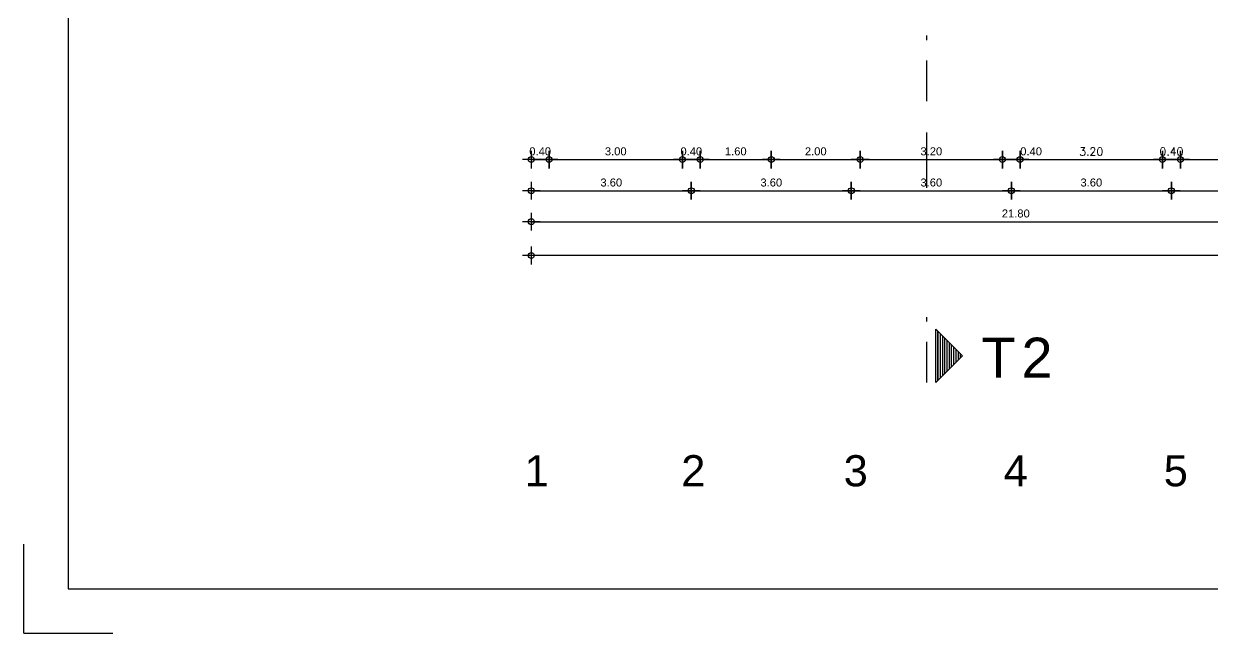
# Model space of a CAD drawing. Header units: metres. Extents: x 0 to 132, y -109 to 310.
# Drawn here: x 0 to 26.74, y -91.05 to -77.35 of the extents above; entities that cross this region are included whole.
import ezdxf

# ---------------------------------------------------------------- set-up
doc = ezdxf.new("R2010")
doc.units = ezdxf.units.M
doc.header["$LTSCALE"] = 0.036
doc.linetypes.add('DASHDOTX2', pattern=[50.8, 25.4, -12.7, 0, -12.7])
doc.layers.get('Defpoints').update_dxf_attribs({"color": 252})
for name, color, linetype in [('arxitektonika', 254, 'Continuous'), ('BORDER', 252, 'Continuous'), ('DIMBLK', 252, 'Continuous'), ('LAYER-ON', 252, 'Continuous'), ('MARKS', 252, 'Continuous')]:
    doc.layers.add(name, color=color, linetype=linetype)
doc.styles.add('COMU-N', font='arial.ttf')
doc.styles.get("Standard").update_dxf_attribs({"font": 'arial.ttf'})
doc.dimstyles.new('CADWDOT', dxfattribs={"dimscale": 0.1, "dimtxt": 1.8, "dimasz": 0.08, "dimexe": 2, "dimexo": 0, "dimgap": 0.09, "dimtad": 0, "dimrnd": 0.001, "dimzin": 0, "dimdsep": 46, "dimtxsty": 'Standard', "dimblk1": 'ARTDIM', "dimblk2": 'ARTDIM', "dimsah": 1, "dimcen": 0.09, "dimdle": 0.05, "dimse1": 1, "dimse2": 1, "dimadec": 0, "dimazin": 0, "dimtfac": 1, "dimtmove": 0, "dimatfit": 3, "dimldrblk": 'ARTDIM', "dimfxl": 2, "dimtvp": 0.9999, "dimtolj": 1, "dimtzin": 0, "dimarcsym": 0})

# ---------------------------------------------------------------- blocks, each defined once
blk = doc.blocks.new('art103')
at = {"layer": 'BORDER'}
for p, q in [((0.25, 14.6), (0.25, 0.25)), ((0.25, 0.25), (20.75, 0.25))]:
    blk.add_line(p, q, dxfattribs=at)
at = {"layer": 'MARKS'}
for q in [(0, 0.5), (0.5, 0)]:
    blk.add_line((0, 0), q, dxfattribs=at)
blk = doc.blocks.new('ARTDIM')
at = {"layer": 'DIMBLK'}
for p, q in [((-24.9975, 0), (24.9975, 0)), ((0, -24.9975), (0, 24.9975))]:
    blk.add_line(p, q, dxfattribs=at)
blk.add_circle((0, 0), 8.25, dxfattribs=at)
blk = doc.blocks.new('*D1243')
at = {"layer": 'arxitektonika', "color": 0, "lineweight": -2}
blk.add_line((11.826, -80.4), (14.81, -80.4), dxfattribs=at)
at = {"layer": 'Defpoints', "color": 0, "transparency": 16777216}
for p in [(14.818, -80.4), (11.818, -80.771), (14.818, -80.771)]:
    blk.add_point(p, dxfattribs=at)
at = {"layer": 'arxitektonika', "color": 0, "lineweight": -2, "xscale": 0.008, "yscale": 0.008, "zscale": 0.008, "rotation": 180}
blk.add_blockref('ARTDIM', (11.818, -80.4), dxfattribs=at)
at = {"layer": 'arxitektonika', "color": 0, "lineweight": -2, "xscale": 0.008, "yscale": 0.008, "zscale": 0.008}
blk.add_blockref('ARTDIM', (14.818, -80.4), dxfattribs=at)
at = {"layer": 'arxitektonika', "color": 0, "insert": (13.318, -80.216), "char_height": 0.18, "attachment_point": 5}
blk.add_mtext('\\A1;3.00', dxfattribs=at)
blk = doc.blocks.new('*D1244')
at = {"layer": 'arxitektonika', "color": 0, "lineweight": -2}
blk.add_line((14.826, -80.4), (15.21, -80.4), dxfattribs=at)
at = {"layer": 'Defpoints', "color": 0, "transparency": 16777216}
for p in [(15.218, -80.4), (14.818, -80.771), (15.218, -80.771)]:
    blk.add_point(p, dxfattribs=at)
at = {"layer": 'arxitektonika', "color": 0, "lineweight": -2, "xscale": 0.008, "yscale": 0.008, "zscale": 0.008, "rotation": 180}
blk.add_blockref('ARTDIM', (14.818, -80.4), dxfattribs=at)
at = {"layer": 'arxitektonika', "color": 0, "lineweight": -2, "xscale": 0.008, "yscale": 0.008, "zscale": 0.008}
blk.add_blockref('ARTDIM', (15.218, -80.4), dxfattribs=at)
at = {"layer": 'arxitektonika', "color": 0, "insert": (15.018, -80.216), "char_height": 0.18, "attachment_point": 5}
blk.add_mtext('\\A1;0.40', dxfattribs=at)
blk = doc.blocks.new('*D1248')
at = {"layer": 'arxitektonika', "color": 0, "lineweight": -2}
blk.add_line((11.426, -80.4), (11.81, -80.4), dxfattribs=at)
at = {"layer": 'Defpoints', "color": 0, "transparency": 16777216}
for p in [(11.818, -80.4), (11.418, -80.771), (11.818, -80.771)]:
    blk.add_point(p, dxfattribs=at)
at = {"layer": 'arxitektonika', "color": 0, "lineweight": -2, "xscale": 0.008, "yscale": 0.008, "zscale": 0.008, "rotation": 180}
blk.add_blockref('ARTDIM', (11.418, -80.4), dxfattribs=at)
at = {"layer": 'arxitektonika', "color": 0, "lineweight": -2, "xscale": 0.008, "yscale": 0.008, "zscale": 0.008}
blk.add_blockref('ARTDIM', (11.818, -80.4), dxfattribs=at)
at = {"layer": 'arxitektonika', "color": 0, "insert": (11.618, -80.216), "char_height": 0.18, "attachment_point": 5}
blk.add_mtext('\\A1;0.40', dxfattribs=at)
blk = doc.blocks.new('*D1249')
at = {"layer": 'arxitektonika', "color": 0, "lineweight": -2}
blk.add_line((15.226, -80.4), (16.81, -80.4), dxfattribs=at)
at = {"layer": 'Defpoints', "color": 0, "transparency": 16777216}
for p in [(16.818, -80.4), (15.218, -80.771), (16.818, -80.771)]:
    blk.add_point(p, dxfattribs=at)
at = {"layer": 'arxitektonika', "color": 0, "lineweight": -2, "xscale": 0.008, "yscale": 0.008, "zscale": 0.008, "rotation": 180}
blk.add_blockref('ARTDIM', (15.218, -80.4), dxfattribs=at)
at = {"layer": 'arxitektonika', "color": 0, "lineweight": -2, "xscale": 0.008, "yscale": 0.008, "zscale": 0.008}
blk.add_blockref('ARTDIM', (16.818, -80.4), dxfattribs=at)
at = {"layer": 'arxitektonika', "color": 0, "insert": (16.018, -80.216), "char_height": 0.18, "attachment_point": 5}
blk.add_mtext('\\A1;1.60', dxfattribs=at)
blk = doc.blocks.new('*D1250')
at = {"layer": 'arxitektonika', "color": 0, "lineweight": -2}
blk.add_line((16.826, -80.4), (18.81, -80.4), dxfattribs=at)
at = {"layer": 'Defpoints', "color": 0, "transparency": 16777216}
for p in [(18.818, -80.4), (16.818, -80.771), (18.818, -80.771)]:
    blk.add_point(p, dxfattribs=at)
at = {"layer": 'arxitektonika', "color": 0, "lineweight": -2, "xscale": 0.008, "yscale": 0.008, "zscale": 0.008, "rotation": 180}
blk.add_blockref('ARTDIM', (16.818, -80.4), dxfattribs=at)
at = {"layer": 'arxitektonika', "color": 0, "lineweight": -2, "xscale": 0.008, "yscale": 0.008, "zscale": 0.008}
blk.add_blockref('ARTDIM', (18.818, -80.4), dxfattribs=at)
at = {"layer": 'arxitektonika', "color": 0, "insert": (17.818, -80.216), "char_height": 0.18, "attachment_point": 5}
blk.add_mtext('\\A1;2.00', dxfattribs=at)
blk = doc.blocks.new('*D1251')
at = {"layer": 'arxitektonika', "color": 0, "lineweight": -2}
blk.add_line((18.826, -80.4), (22.01, -80.4), dxfattribs=at)
at = {"layer": 'Defpoints', "color": 0, "transparency": 16777216}
for p in [(22.018, -80.4), (18.818, -80.771), (22.018, -80.771)]:
    blk.add_point(p, dxfattribs=at)
at = {"layer": 'arxitektonika', "color": 0, "lineweight": -2, "xscale": 0.008, "yscale": 0.008, "zscale": 0.008, "rotation": 180}
blk.add_blockref('ARTDIM', (18.818, -80.4), dxfattribs=at)
at = {"layer": 'arxitektonika', "color": 0, "lineweight": -2, "xscale": 0.008, "yscale": 0.008, "zscale": 0.008}
blk.add_blockref('ARTDIM', (22.018, -80.4), dxfattribs=at)
at = {"layer": 'arxitektonika', "color": 0, "insert": (20.418, -80.216), "char_height": 0.18, "attachment_point": 5}
blk.add_mtext('\\A1;3.20', dxfattribs=at)
blk = doc.blocks.new('*D1252')
at = {"layer": 'arxitektonika', "color": 0, "lineweight": -2}
for p, q in [((22.026, -80.4), (22.405, -80.4)), ((22.413, -80.4), (22.906, -80.4))]:
    blk.add_line(p, q, dxfattribs=at)
at = {"layer": 'Defpoints', "color": 0, "transparency": 16777216}
for p in [(22.413, -80.4), (22.018, -80.771), (22.413, -80.771)]:
    blk.add_point(p, dxfattribs=at)
at = {"layer": 'arxitektonika', "color": 0, "lineweight": -2, "xscale": 0.008, "yscale": 0.008, "zscale": 0.008, "rotation": 180}
blk.add_blockref('ARTDIM', (22.018, -80.4), dxfattribs=at)
at = {"layer": 'arxitektonika', "color": 0, "lineweight": -2, "xscale": 0.008, "yscale": 0.008, "zscale": 0.008}
blk.add_blockref('ARTDIM', (22.413, -80.4), dxfattribs=at)
at = {"layer": 'arxitektonika', "color": 0, "insert": (22.663, -80.216), "char_height": 0.18, "attachment_point": 5}
blk.add_mtext('\\A1;0.40', dxfattribs=at)
blk = doc.blocks.new('*D1253')
at = {"layer": 'arxitektonika', "color": 0, "lineweight": -2}
blk.add_line((22.421, -80.4), (25.61, -80.4), dxfattribs=at)
at = {"layer": 'Defpoints', "color": 0, "transparency": 16777216}
for p in [(25.618, -80.4), (22.413, -80.771), (25.618, -80.771)]:
    blk.add_point(p, dxfattribs=at)
at = {"layer": 'arxitektonika', "color": 0, "lineweight": -2, "xscale": 0.008, "yscale": 0.008, "zscale": 0.008, "rotation": 180}
blk.add_blockref('ARTDIM', (22.413, -80.4), dxfattribs=at)
at = {"layer": 'arxitektonika', "color": 0, "lineweight": -2, "xscale": 0.008, "yscale": 0.008, "zscale": 0.008}
blk.add_blockref('ARTDIM', (25.618, -80.4), dxfattribs=at)
at = {"layer": 'arxitektonika', "color": 0, "insert": (24.015, -80.22), "char_height": 0.18, "attachment_point": 5}
blk.add_mtext('\\A1;{\\Fcomplex.shx;3.20}', dxfattribs=at)
blk = doc.blocks.new('*D1254')
at = {"layer": 'arxitektonika', "color": 0, "lineweight": -2}
blk.add_line((25.626, -80.4), (26.015, -80.4), dxfattribs=at)
at = {"layer": 'Defpoints', "color": 0, "transparency": 16777216}
for p in [(26.023, -80.4), (25.618, -80.771), (26.023, -80.771)]:
    blk.add_point(p, dxfattribs=at)
at = {"layer": 'arxitektonika', "color": 0, "lineweight": -2, "xscale": 0.008, "yscale": 0.008, "zscale": 0.008, "rotation": 180}
blk.add_blockref('ARTDIM', (25.618, -80.4), dxfattribs=at)
at = {"layer": 'arxitektonika', "color": 0, "lineweight": -2, "xscale": 0.008, "yscale": 0.008, "zscale": 0.008}
blk.add_blockref('ARTDIM', (26.023, -80.4), dxfattribs=at)
at = {"layer": 'arxitektonika', "color": 0, "insert": (25.82, -80.22), "char_height": 0.18, "attachment_point": 5}
blk.add_mtext('\\A1;{\\Fcomplex.shx;0.40}', dxfattribs=at)
blk = doc.blocks.new('*D1255')
at = {"layer": 'arxitektonika', "color": 0, "lineweight": -2}
blk.add_line((26.031, -80.4), (29.21, -80.4), dxfattribs=at)
at = {"layer": 'Defpoints', "color": 0, "transparency": 16777216}
for p in [(29.218, -80.4), (26.023, -80.771), (29.218, -80.771)]:
    blk.add_point(p, dxfattribs=at)
at = {"layer": 'arxitektonika', "color": 0, "lineweight": -2, "xscale": 0.008, "yscale": 0.008, "zscale": 0.008, "rotation": 180}
blk.add_blockref('ARTDIM', (26.023, -80.4), dxfattribs=at)
at = {"layer": 'arxitektonika', "color": 0, "lineweight": -2, "xscale": 0.008, "yscale": 0.008, "zscale": 0.008}
blk.add_blockref('ARTDIM', (29.218, -80.4), dxfattribs=at)
at = {"layer": 'arxitektonika', "color": 0, "insert": (27.62, -80.216), "char_height": 0.18, "attachment_point": 5}
blk.add_mtext('\\A1;3.20', dxfattribs=at)
blk = doc.blocks.new('*D1272')
at = {"layer": 'arxitektonika', "color": 0, "lineweight": -2}
blk.add_line((11.426, -81.797), (33.21, -81.797), dxfattribs=at)
at = {"layer": 'Defpoints', "color": 0, "transparency": 16777216}
for p in [(11.418, -79.637), (33.218, -79.637), (33.218, -81.797)]:
    blk.add_point(p, dxfattribs=at)
at = {"layer": 'arxitektonika', "color": 0, "lineweight": -2, "xscale": 0.008, "yscale": 0.008, "zscale": 0.008, "rotation": 180}
blk.add_blockref('ARTDIM', (11.418, -81.797), dxfattribs=at)
at = {"layer": 'arxitektonika', "color": 0, "lineweight": -2, "xscale": 0.008, "yscale": 0.008, "zscale": 0.008}
blk.add_blockref('ARTDIM', (33.218, -81.797), dxfattribs=at)
at = {"layer": 'arxitektonika', "color": 0, "insert": (22.318, -81.614), "char_height": 0.18, "attachment_point": 5}
blk.add_mtext('\\A1;21.80', dxfattribs=at)
blk = doc.blocks.new('*D1275')
at = {"layer": 'arxitektonika', "color": 0, "lineweight": -2}
blk.add_line((55.11, -82.558), (11.426, -82.558), dxfattribs=at)
at = {"layer": 'Defpoints', "color": 0, "transparency": 16777216}
for p in [(11.418, -79.018), (55.118, -79.018), (11.418, -82.558)]:
    blk.add_point(p, dxfattribs=at)
at = {"layer": 'arxitektonika', "color": 0, "lineweight": -2, "xscale": 0.008, "yscale": 0.008, "zscale": 0.008, "rotation": 180}
blk.add_blockref('ARTDIM', (11.418, -82.558), dxfattribs=at)
at = {"layer": 'arxitektonika', "color": 0, "lineweight": -2, "xscale": 0.008, "yscale": 0.008, "zscale": 0.008}
blk.add_blockref('ARTDIM', (55.118, -82.558), dxfattribs=at)
at = {"layer": 'arxitektonika', "color": 0, "insert": (33.268, -82.374), "char_height": 0.18, "attachment_point": 5}
blk.add_mtext('\\A1;43.70', dxfattribs=at)
blk = doc.blocks.new('*D1315')
at = {"layer": 'arxitektonika', "color": 0, "lineweight": -2}
blk.add_line((11.426, -81.101), (15.01, -81.101), dxfattribs=at)
at = {"layer": 'Defpoints', "color": 0, "transparency": 16777216}
for p in [(15.018, -81.101), (11.418, -86.671), (15.018, -86.671)]:
    blk.add_point(p, dxfattribs=at)
at = {"layer": 'arxitektonika', "color": 0, "lineweight": -2, "xscale": 0.008, "yscale": 0.008, "zscale": 0.008, "rotation": 180}
blk.add_blockref('ARTDIM', (11.418, -81.101), dxfattribs=at)
at = {"layer": 'arxitektonika', "color": 0, "lineweight": -2, "xscale": 0.008, "yscale": 0.008, "zscale": 0.008}
blk.add_blockref('ARTDIM', (15.018, -81.101), dxfattribs=at)
at = {"layer": 'arxitektonika', "color": 0, "insert": (13.218, -80.917), "char_height": 0.18, "attachment_point": 5}
blk.add_mtext('\\A1;3.60', dxfattribs=at)
blk = doc.blocks.new('*D1316')
at = {"layer": 'arxitektonika', "color": 0, "lineweight": -2}
blk.add_line((15.026, -81.101), (18.61, -81.101), dxfattribs=at)
at = {"layer": 'Defpoints', "color": 0, "transparency": 16777216}
for p in [(18.618, -81.101), (15.018, -86.671), (18.618, -86.671)]:
    blk.add_point(p, dxfattribs=at)
at = {"layer": 'arxitektonika', "color": 0, "lineweight": -2, "xscale": 0.008, "yscale": 0.008, "zscale": 0.008, "rotation": 180}
blk.add_blockref('ARTDIM', (15.018, -81.101), dxfattribs=at)
at = {"layer": 'arxitektonika', "color": 0, "lineweight": -2, "xscale": 0.008, "yscale": 0.008, "zscale": 0.008}
blk.add_blockref('ARTDIM', (18.618, -81.101), dxfattribs=at)
at = {"layer": 'arxitektonika', "color": 0, "insert": (16.818, -80.917), "char_height": 0.18, "attachment_point": 5}
blk.add_mtext('\\A1;3.60', dxfattribs=at)
blk = doc.blocks.new('*D1317')
at = {"layer": 'arxitektonika', "color": 0, "lineweight": -2}
blk.add_line((18.626, -81.101), (22.21, -81.101), dxfattribs=at)
at = {"layer": 'Defpoints', "color": 0, "transparency": 16777216}
for p in [(22.218, -81.101), (18.618, -86.671), (22.218, -86.671)]:
    blk.add_point(p, dxfattribs=at)
at = {"layer": 'arxitektonika', "color": 0, "lineweight": -2, "xscale": 0.008, "yscale": 0.008, "zscale": 0.008, "rotation": 180}
blk.add_blockref('ARTDIM', (18.618, -81.101), dxfattribs=at)
at = {"layer": 'arxitektonika', "color": 0, "lineweight": -2, "xscale": 0.008, "yscale": 0.008, "zscale": 0.008}
blk.add_blockref('ARTDIM', (22.218, -81.101), dxfattribs=at)
at = {"layer": 'arxitektonika', "color": 0, "insert": (20.418, -80.917), "char_height": 0.18, "attachment_point": 5}
blk.add_mtext('\\A1;3.60', dxfattribs=at)
blk = doc.blocks.new('*D1318')
at = {"layer": 'arxitektonika', "color": 0, "lineweight": -2}
blk.add_line((22.226, -81.101), (25.81, -81.101), dxfattribs=at)
at = {"layer": 'Defpoints', "color": 0, "transparency": 16777216}
for p in [(25.818, -81.101), (22.218, -86.671), (25.818, -86.671)]:
    blk.add_point(p, dxfattribs=at)
at = {"layer": 'arxitektonika', "color": 0, "lineweight": -2, "xscale": 0.008, "yscale": 0.008, "zscale": 0.008, "rotation": 180}
blk.add_blockref('ARTDIM', (22.218, -81.101), dxfattribs=at)
at = {"layer": 'arxitektonika', "color": 0, "lineweight": -2, "xscale": 0.008, "yscale": 0.008, "zscale": 0.008}
blk.add_blockref('ARTDIM', (25.818, -81.101), dxfattribs=at)
at = {"layer": 'arxitektonika', "color": 0, "insert": (24.018, -80.917), "char_height": 0.18, "attachment_point": 5}
blk.add_mtext('\\A1;3.60', dxfattribs=at)
blk = doc.blocks.new('*D1319')
at = {"layer": 'arxitektonika', "color": 0, "lineweight": -2}
blk.add_line((25.826, -81.101), (29.41, -81.101), dxfattribs=at)
at = {"layer": 'Defpoints', "color": 0, "transparency": 16777216}
for p in [(29.418, -81.101), (25.818, -86.671), (29.418, -86.671)]:
    blk.add_point(p, dxfattribs=at)
at = {"layer": 'arxitektonika', "color": 0, "lineweight": -2, "xscale": 0.008, "yscale": 0.008, "zscale": 0.008, "rotation": 180}
blk.add_blockref('ARTDIM', (25.818, -81.101), dxfattribs=at)
at = {"layer": 'arxitektonika', "color": 0, "lineweight": -2, "xscale": 0.008, "yscale": 0.008, "zscale": 0.008}
blk.add_blockref('ARTDIM', (29.418, -81.101), dxfattribs=at)
at = {"layer": 'arxitektonika', "color": 0, "insert": (27.618, -80.917), "char_height": 0.18, "attachment_point": 5}
blk.add_mtext('\\A1;3.60', dxfattribs=at)

msp = doc.modelspace()

# ---------------------------------------------------------------- linework, layer by layer
at = {"layer": 'arxitektonika', "linetype": 'DASHDOTX2'}
for p, q in [((20.318, -79.083), (20.318, -75.704)), ((20.318, -85.415), (20.318, -83.845))]:
    msp.add_line(p, q, dxfattribs=at)
at = {"layer": 'arxitektonika'}
for p, q in [((20.318, -81.035), (20.318, -79.789)), ((21.118, -84.815), (20.518, -84.215)), ((20.518, -84.815), (20.518, -84.215)), ((20.568, -84.265), (20.568, -85.365)), ((20.568, -85.365), (20.568, -84.265)), ((20.568, -84.265), (20.568, -85.365)), ((20.618, -84.315), (20.618, -85.315)), ((20.668, -84.365), (20.668, -85.265)), ((20.718, -84.415), (20.718, -85.215)), ((20.768, -84.465), (20.768, -85.165)), ((20.818, -84.515), (20.818, -85.115)), ((20.868, -84.565), (20.868, -85.065)), ((20.918, -84.615), (20.918, -85.015)), ((20.968, -84.665), (20.968, -84.965)), ((21.018, -84.715), (21.018, -84.915)), ((21.118, -84.815), (20.518, -85.415)), ((20.518, -85.415), (20.518, -84.815)), ((21.068, -84.765), (21.068, -84.865))]:
    msp.add_line(p, q, dxfattribs=at)

# ---------------------------------------------------------------- block references
at = {"layer": 'LAYER-ON', "xscale": 4, "yscale": 4, "zscale": 4}
msp.add_blockref('art103', (0, -91.054), dxfattribs=at)

# ---------------------------------------------------------------- texts
at = {"layer": 'arxitektonika', "style": 'COMU-N'}
for s, height, p in [('Τ', 0.9, (21.547, -85.306)), ('2', 0.9, (22.446, -85.306)), ('1', 0.7, (11.267, -87.749)), ('2', 0.7, (14.792, -87.749)), ('3', 0.7, (18.446, -87.749)), ('4', 0.7, (22.046, -87.749)), ('5', 0.7, (25.646, -87.749))]:
    msp.add_text(s, height=height, dxfattribs=at).set_placement(p)

# ---------------------------------------------------------------- dimensions: what is measured, and where the dimension line sits
at = {"layer": 'arxitektonika'}
for base, p1, p2, picture, middle in [((11.418, -82.558), (55.118, -79.018), (11.418, -79.018), '*D1275', (33.268, -82.374)), ((33.218, -81.797), (11.418, -79.637), (33.218, -79.637), '*D1272', (22.318, -81.614)), ((14.818, -80.4), (11.818, -80.771), (14.818, -80.771), '*D1243', (13.318, -80.216)), ((16.818, -80.4), (15.218, -80.771), (16.818, -80.771), '*D1249', (16.018, -80.216)), ((18.818, -80.4), (16.818, -80.771), (18.818, -80.771), '*D1250', (17.818, -80.216)), ((22.018, -80.4), (18.818, -80.771), (22.018, -80.771), '*D1251', (20.418, -80.216)), ((22.4128, -80.3996), (22.0182, -80.7706), (22.4128, -80.7706), '*D1252', (22.6633, -80.2158)), ((29.2182, -80.3996), (26.0228, -80.7706), (29.2182, -80.7706), '*D1255', (27.6205, -80.2157)), ((15.018, -81.101), (11.418, -86.671), (15.018, -86.671), '*D1315', (13.218, -80.917)), ((18.618, -81.101), (15.018, -86.671), (18.618, -86.671), '*D1316', (16.818, -80.917)), ((22.218, -81.101), (18.618, -86.671), (22.218, -86.671), '*D1317', (20.418, -80.917)), ((25.818, -81.101), (22.218, -86.671), (25.818, -86.671), '*D1318', (24.018, -80.917)), ((29.418, -81.101), (25.818, -86.671), (29.418, -86.671), '*D1319', (27.618, -80.917))]:
    dim = msp.add_linear_dim(base=base, p1=p1, p2=p2, dimstyle='CADWDOT', dxfattribs=at)
    dim.commit()
    dim.dimension.update_dxf_attribs({"geometry": picture, "text_midpoint": middle})
for base, p1, p2, picture, middle in [((11.818, -80.4), (11.418, -80.771), (11.818, -80.771), '*D1248', (11.618, -80.4)), ((15.218, -80.4), (14.818, -80.771), (15.218, -80.771), '*D1244', (15.018, -80.4))]:
    dim = msp.add_linear_dim(base=base, p1=p1, p2=p2, dimstyle='CADWDOT', dxfattribs=at)
    dim.commit()
    dim.dimension.update_dxf_attribs({"geometry": picture, "text_midpoint": middle, "dimtype": 160})
dim = msp.add_linear_dim(base=(25.618, -80.4), p1=(22.413, -80.771), p2=(25.618, -80.771), text='{\\Fcomplex.shx;3.20}', dimstyle='CADWDOT', dxfattribs=at)
dim.commit()
dim.dimension.update_dxf_attribs({"geometry": '*D1253', "text_midpoint": (24.015, -80.22)})
dim = msp.add_linear_dim(base=(26.023, -80.4), p1=(25.618, -80.771), p2=(26.023, -80.771), text='{\\Fcomplex.shx;0.40}', dimstyle='CADWDOT', dxfattribs=at)
dim.commit()
dim.dimension.update_dxf_attribs({"geometry": '*D1254', "text_midpoint": (25.82, -80.4), "dimtype": 160})

doc.saveas('drawing.dxf')
